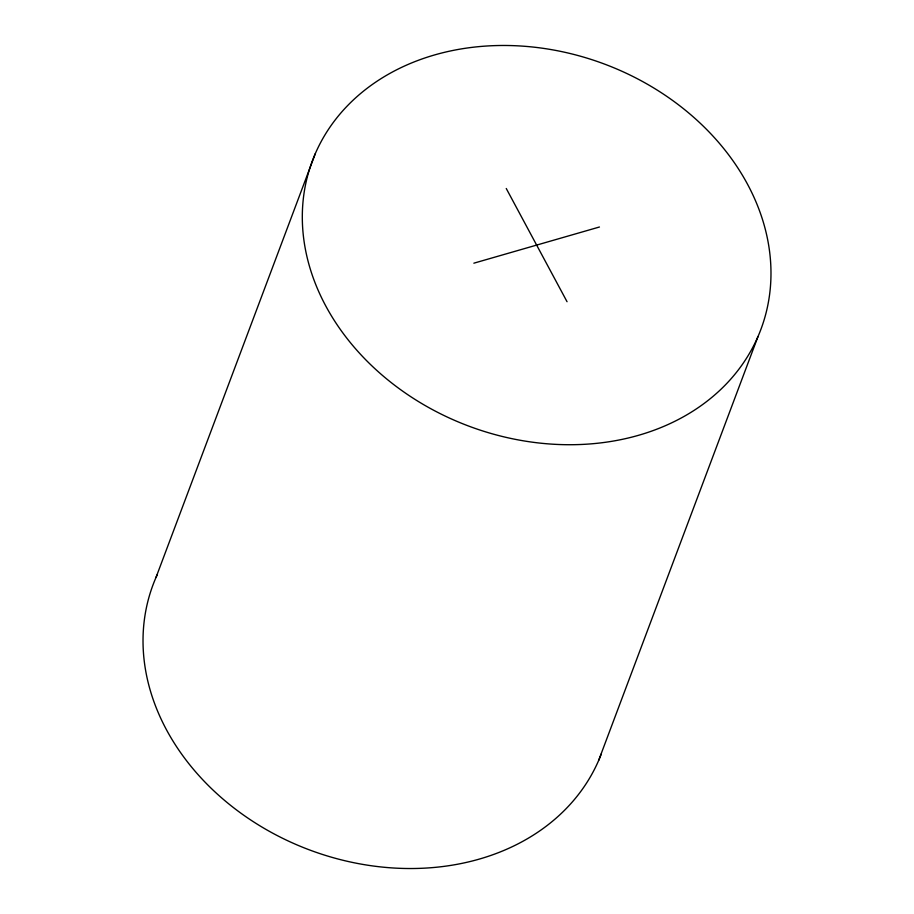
<?xml version="1.0" encoding="UTF-8"?>
<svg xmlns="http://www.w3.org/2000/svg" width="914" height="914" viewBox="0 0 914 914"><rect width="100%" height="100%" fill="white"/><g stroke="black" fill="none" stroke-linecap="round" stroke-linejoin="round"><path stroke-width="1.37" d="M156.02 577.419L315.319 153.621M598.681 760.379L757.98 336.581A239.559 193.311 20.6 0 0 492.635 45.7A239.559 193.311 20.6 0 0 359.328 353.01A239.559 193.311 20.6 0 0 757.98 336.581M473.852 263.186L599.447 227.003M506.253 188.49L567.046 301.711M601.321 753.924A239.559 193.311 20.6 0 1 302.797 847.312A239.559 193.311 20.6 0 1 157.151 574.872"/></g></svg>
